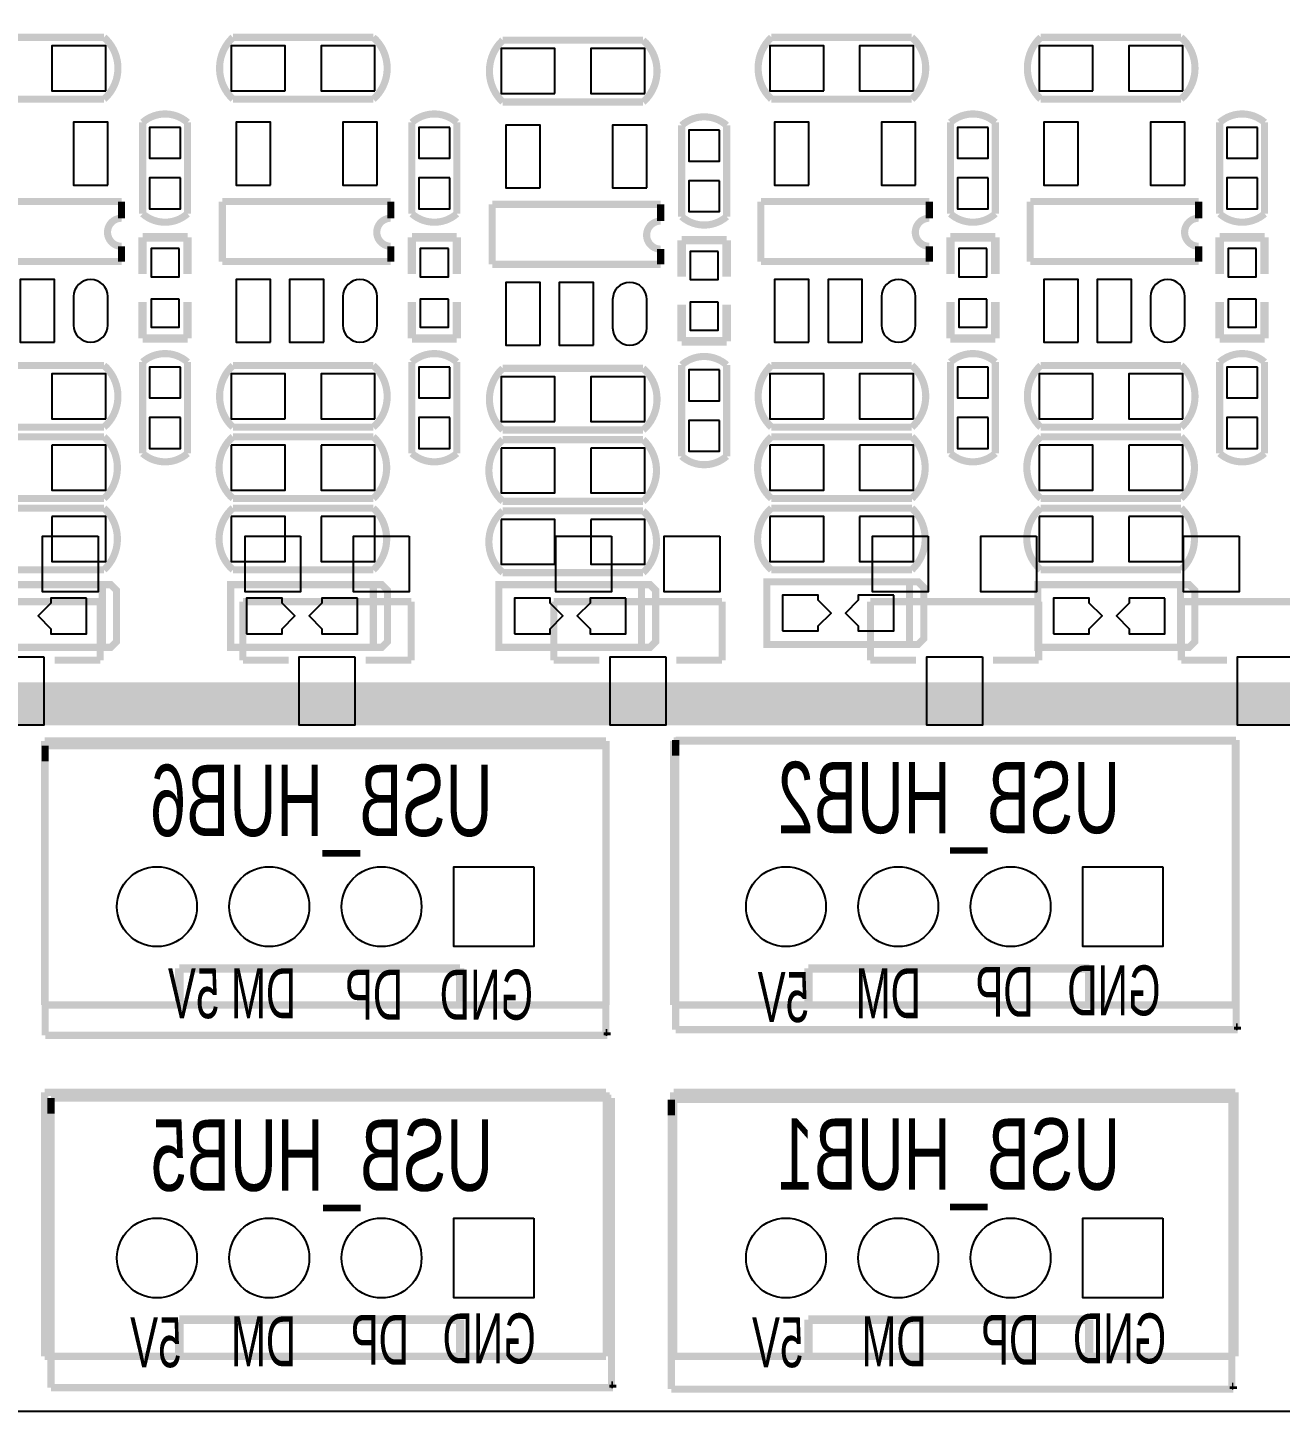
# Model space of a CAD drawing. Extents: x -118 to 7078, y 0 to 4366.
# Drawn here: x 3125 to 4003, y 0 to 970 of the extents above; entities that cross this region are included whole.
import ezdxf

# ---------------------------------------------------------------- set-up
doc = ezdxf.new("R2010")
doc.units = 0
doc.header["$MEASUREMENT"] = 0
for name, color, linetype in [('BG_OUTLINE', 254, 'CONTINUOUS'), ('BG_SILKSCREEN_BOTTOM', 141, 'CONTINUOUS'), ('PG_SILKSCREEN_BOTTOM', 85, 'CONTINUOUS'), ('PG_SILKSCREEN_TOP', 85, 'CONTINUOUS'), ('PIN_BOTTOM', 5, 'CONTINUOUS'), ('PIN_TOP', 92, 'CONTINUOUS')]:
    doc.layers.add(name, color=color, linetype=linetype)

msp = doc.modelspace()

# ---------------------------------------------------------------- linework, layer by layer
at = {"layer": 'BG_OUTLINE'}
msp.add_lwpolyline([(-118.11, 4056.352), (-118.11, 157.158, 0.414214), (39.048, 0), (6929.835, 0, 0.378859), (7078.22, 148.385), (7078.22, 4054.613, 0.42493), (6917.834, 4215), (6557, 4214.999), (6557, 3842), (5999, 3842), (5999, 4214.998), (1823, 4214.987), (1823, 4168), (1656, 4168), (1656, 4214.987), (1205, 4214.986), (1205, 4168), (1038, 4168), (1038, 4214.986), (40.538, 4214.985, 0.418755)], format="xyb", close=True, dxfattribs=at)
at = {"layer": 'BG_SILKSCREEN_BOTTOM'}
for points in [[(258, 496, 30, 30, 0), (6291, 496, 30, 30, 0)], [(3137.4, 466.6, 5, 5, 0), (3530.4, 466.6, 5, 5, 0)], [(3137.4, 455.6, 5, 5, 0), (3137.4, 466.6, 5, 5, 0)], [(3530.4, 466.6, 5, 5, 0), (3530.4, 265.6, 5, 5, 0)], [(3579.4, 470.6, 5, 5, 0), (3972.4, 470.6, 5, 5, 0)], [(3579.4, 459.6, 5, 5, 0), (3579.4, 470.6, 5, 5, 0)], [(3972.4, 470.6, 5, 5, 0), (3972.4, 269.6, 5, 5, 0)], [(3137.4, 263.6, 5, 5, 0), (3137.4, 455.6, 5, 5, 0)], [(3579.4, 267.6, 5, 5, 0), (3579.4, 459.6, 5, 5, 0)], [(3972.4, 269.6, 5, 5, 0), (3973.4, 269.6, 5, 5, 0)], [(3973.4, 269.6, 5, 5, 0), (3973.4, 267.6, 5, 5, 0)], [(3531.4, 263.6, 5, 5, 0), (3137.4, 263.6, 5, 5, 0)], [(3530.4, 265.6, 5, 5, 0), (3531.4, 265.6, 5, 5, 0)], [(3531.4, 265.6, 5, 5, 0), (3531.4, 263.6, 5, 5, 0)], [(3973.4, 267.6, 5, 5, 0), (3579.4, 267.6, 5, 5, 0)], [(3141.4, 219.6, 5, 5, 0), (3534.4, 219.6, 5, 5, 0)], [(3141.4, 208.6, 5, 5, 0), (3141.4, 219.6, 5, 5, 0)], [(3534.4, 219.6, 5, 5, 0), (3534.4, 18.6, 5, 5, 0)], [(3576.4, 218.6, 5, 5, 0), (3969.4, 218.6, 5, 5, 0)], [(3576.4, 207.6, 5, 5, 0), (3576.4, 218.6, 5, 5, 0)], [(3969.4, 218.6, 5, 5, 0), (3969.4, 17.6, 5, 5, 0)], [(3141.4, 16.6, 5, 5, 0), (3141.4, 208.6, 5, 5, 0)], [(3576.4, 15.6, 5, 5, 0), (3576.4, 207.6, 5, 5, 0)], [(3534.4, 18.6, 5, 5, 0), (3535.4, 18.6, 5, 5, 0)], [(3535.4, 18.6, 5, 5, 0), (3535.4, 16.6, 5, 5, 0)], [(3969.4, 17.6, 5, 5, 0), (3970.4, 17.6, 5, 5, 0)], [(3970.4, 17.6, 5, 5, 0), (3970.4, 15.6, 5, 5, 0)], [(3535.4, 16.6, 5, 5, 0), (3141.4, 16.6, 5, 5, 0)], [(3970.4, 15.6, 5, 5, 0), (3576.4, 15.6, 5, 5, 0)]]:
    msp.add_lwpolyline(points, format="xyseb", dxfattribs=at)
at = {"layer": 'PG_SILKSCREEN_BOTTOM'}
for points in [[(3080.183, 963.25, 5, 5, 0), (3178.601, 963.25, 5, 5, -0.450474), (3178.601, 919.95, 5, 5, 0)], [(3268.983, 919.95, 5, 5, -0.432734), (3268.983, 963.25, 5, 5, 0)], [(3268.983, 963.25, 5, 5, 0), (3367.401, 963.25, 5, 5, -0.450474), (3367.401, 919.95, 5, 5, 0)], [(3458.183, 917.95, 5, 5, -0.432734), (3458.183, 961.25, 5, 5, 0)], [(3458.183, 961.25, 5, 5, 0), (3556.601, 961.25, 5, 5, -0.450474), (3556.601, 917.95, 5, 5, 0)], [(3646.583, 919.95, 5, 5, -0.432734), (3646.583, 963.25, 5, 5, 0)], [(3646.583, 963.25, 5, 5, 0), (3745.001, 963.25, 5, 5, -0.450474), (3745.001, 919.95, 5, 5, 0)], [(3835.383, 919.95, 5, 5, -0.432734), (3835.383, 963.25, 5, 5, 0)], [(3835.383, 963.25, 5, 5, 0), (3933.801, 963.25, 5, 5, -0.450474), (3933.801, 919.95, 5, 5, 0)], [(3178.601, 919.95, 5, 5, 0), (3080.183, 919.95, 5, 5, 0)], [(3367.401, 919.95, 5, 5, 0), (3268.983, 919.95, 5, 5, 0)], [(3745.001, 919.95, 5, 5, 0), (3646.583, 919.95, 5, 5, 0)], [(3933.801, 919.95, 5, 5, 0), (3835.383, 919.95, 5, 5, 0)], [(3205.651, 861.763, 5, 5, 0), (3205.651, 903.602, 5, 5, -0.37791), (3237.147, 903.602, 5, 5, 0)], [(3394.451, 861.763, 5, 5, 0), (3394.451, 903.602, 5, 5, -0.37791), (3425.947, 903.602, 5, 5, 0)], [(3556.601, 917.95, 5, 5, 0), (3458.183, 917.95, 5, 5, 0)], [(3772.051, 861.763, 5, 5, 0), (3772.051, 903.602, 5, 5, -0.37791), (3803.547, 903.602, 5, 5, 0)], [(3960.851, 861.763, 5, 5, 0), (3960.851, 903.602, 5, 5, -0.37791), (3992.347, 903.602, 5, 5, 0)], [(3237.147, 903.602, 5, 5, 0), (3237.147, 861.763, 5, 5, 0)], [(3425.947, 903.602, 5, 5, 0), (3425.947, 861.763, 5, 5, 0)], [(3583.651, 859.763, 5, 5, 0), (3583.651, 901.602, 5, 5, -0.37791), (3615.147, 901.602, 5, 5, 0)], [(3615.147, 901.602, 5, 5, 0), (3615.147, 859.763, 5, 5, 0)], [(3803.547, 903.602, 5, 5, 0), (3803.547, 861.763, 5, 5, 0)], [(3992.347, 903.602, 5, 5, 0), (3992.347, 861.763, 5, 5, 0)], [(3237.147, 861.763, 5, 5, 0), (3237.147, 839.602, 5, 5, -0.37791), (3205.651, 839.602, 5, 5, 0)], [(3205.651, 839.602, 5, 5, 0), (3205.651, 861.763, 5, 5, 0)], [(3425.947, 861.763, 5, 5, 0), (3425.947, 839.602, 5, 5, -0.37791), (3394.451, 839.602, 5, 5, 0)], [(3394.451, 839.602, 5, 5, 0), (3394.451, 861.763, 5, 5, 0)], [(3803.547, 861.763, 5, 5, 0), (3803.547, 839.602, 5, 5, -0.37791), (3772.051, 839.602, 5, 5, 0)], [(3772.051, 839.602, 5, 5, 0), (3772.051, 861.763, 5, 5, 0)], [(3992.347, 861.763, 5, 5, 0), (3992.347, 839.602, 5, 5, -0.37791), (3960.851, 839.602, 5, 5, 0)], [(3960.851, 839.602, 5, 5, 0), (3960.851, 861.763, 5, 5, 0)], [(3615.147, 859.763, 5, 5, 0), (3615.147, 837.602, 5, 5, -0.37791), (3583.651, 837.602, 5, 5, 0)], [(3583.651, 837.602, 5, 5, 0), (3583.651, 859.763, 5, 5, 0)], [(3190.89, 848.159, 5, 5, 0), (3072.78, 848.159, 5, 5, 0)], [(3190.89, 836.467, 5, 5, 0), (3190.89, 848.159, 5, 5, 0)], [(3261.58, 848.159, 5, 5, 0), (3261.58, 806.097, 5, 5, 0)], [(3379.69, 848.159, 5, 5, 0), (3261.58, 848.159, 5, 5, 0)], [(3379.69, 836.467, 5, 5, 0), (3379.69, 848.159, 5, 5, 0)], [(3450.78, 846.159, 5, 5, 0), (3450.78, 804.097, 5, 5, 0)], [(3568.89, 846.159, 5, 5, 0), (3450.78, 846.159, 5, 5, 0)], [(3568.89, 834.467, 5, 5, 0), (3568.89, 846.159, 5, 5, 0)], [(3639.18, 848.159, 5, 5, 0), (3639.18, 806.097, 5, 5, 0)], [(3757.29, 848.159, 5, 5, 0), (3639.18, 848.159, 5, 5, 0)], [(3757.29, 836.467, 5, 5, 0), (3757.29, 848.159, 5, 5, 0)], [(3827.98, 848.159, 5, 5, 0), (3827.98, 806.097, 5, 5, 0)], [(3946.09, 848.159, 5, 5, 0), (3827.98, 848.159, 5, 5, 0)], [(3946.09, 836.467, 5, 5, 0), (3946.09, 848.159, 5, 5, 0)], [(3190.89, 816.789, 5, 5, -0.999898), (3190.89, 836.467, 5, 5, 0)], [(3379.69, 816.789, 5, 5, -0.999898), (3379.69, 836.467, 5, 5, 0)], [(3568.89, 814.789, 5, 5, -0.999898), (3568.89, 834.467, 5, 5, 0)], [(3757.29, 816.789, 5, 5, -0.999898), (3757.29, 836.467, 5, 5, 0)], [(3946.09, 816.789, 5, 5, -0.999898), (3946.09, 836.467, 5, 5, 0)], [(3205.653, 823.032, 5.909, 5.909, 0), (3237.149, 823.032, 5.909, 5.909, 0)], [(3205.653, 797.442, 5.909, 5.909, 0), (3205.653, 823.032, 5.909, 5.909, 0)], [(3237.149, 823.032, 5.909, 5.909, 0), (3237.149, 797.442, 5.909, 5.909, 0)], [(3394.453, 823.032, 5.909, 5.909, 0), (3425.949, 823.032, 5.909, 5.909, 0)], [(3394.453, 797.442, 5.909, 5.909, 0), (3394.453, 823.032, 5.909, 5.909, 0)], [(3425.949, 823.032, 5.909, 5.909, 0), (3425.949, 797.442, 5.909, 5.909, 0)], [(3772.053, 823.032, 5.909, 5.909, 0), (3803.549, 823.032, 5.909, 5.909, 0)], [(3772.053, 797.442, 5.909, 5.909, 0), (3772.053, 823.032, 5.909, 5.909, 0)], [(3803.549, 823.032, 5.909, 5.909, 0), (3803.549, 797.442, 5.909, 5.909, 0)], [(3960.853, 823.032, 5.909, 5.909, 0), (3992.349, 823.032, 5.909, 5.909, 0)], [(3960.853, 797.442, 5.909, 5.909, 0), (3960.853, 823.032, 5.909, 5.909, 0)], [(3992.349, 823.032, 5.909, 5.909, 0), (3992.349, 797.442, 5.909, 5.909, 0)], [(3190.89, 806.097, 5, 5, 0), (3190.89, 816.789, 5, 5, 0)], [(3379.69, 806.097, 5, 5, 0), (3379.69, 816.789, 5, 5, 0)], [(3568.89, 804.097, 5, 5, 0), (3568.89, 814.789, 5, 5, 0)], [(3583.653, 821.032, 5.909, 5.909, 0), (3615.149, 821.032, 5.909, 5.909, 0)], [(3583.653, 795.442, 5.909, 5.909, 0), (3583.653, 821.032, 5.909, 5.909, 0)], [(3615.149, 821.032, 5.909, 5.909, 0), (3615.149, 795.442, 5.909, 5.909, 0)], [(3757.29, 806.097, 5, 5, 0), (3757.29, 816.789, 5, 5, 0)], [(3946.09, 806.097, 5, 5, 0), (3946.09, 816.789, 5, 5, 0)], [(3072.78, 806.097, 5, 5, 0), (3190.89, 806.097, 5, 5, 0)], [(3261.58, 806.097, 5, 5, 0), (3379.69, 806.097, 5, 5, 0)], [(3450.78, 804.097, 5, 5, 0), (3568.89, 804.097, 5, 5, 0)], [(3639.18, 806.097, 5, 5, 0), (3757.29, 806.097, 5, 5, 0)], [(3827.98, 806.097, 5, 5, 0), (3946.09, 806.097, 5, 5, 0)], [(3205.653, 777.764, 5.909, 5.909, 0), (3205.653, 752.174, 5.909, 5.909, 0)], [(3237.149, 752.174, 5.909, 5.909, 0), (3237.149, 777.764, 5.909, 5.909, 0)], [(3394.453, 777.764, 5.909, 5.909, 0), (3394.453, 752.174, 5.909, 5.909, 0)], [(3425.949, 752.174, 5.909, 5.909, 0), (3425.949, 777.764, 5.909, 5.909, 0)], [(3583.653, 775.764, 5.909, 5.909, 0), (3583.653, 750.174, 5.909, 5.909, 0)], [(3615.149, 750.174, 5.909, 5.909, 0), (3615.149, 775.764, 5.909, 5.909, 0)], [(3772.053, 777.764, 5.909, 5.909, 0), (3772.053, 752.174, 5.909, 5.909, 0)], [(3803.549, 752.174, 5.909, 5.909, 0), (3803.549, 777.764, 5.909, 5.909, 0)], [(3960.853, 777.764, 5.909, 5.909, 0), (3960.853, 752.174, 5.909, 5.909, 0)], [(3992.349, 752.174, 5.909, 5.909, 0), (3992.349, 777.764, 5.909, 5.909, 0)], [(3205.653, 752.174, 5.909, 5.909, 0), (3237.149, 752.174, 5.909, 5.909, 0)], [(3394.453, 752.174, 5.909, 5.909, 0), (3425.949, 752.174, 5.909, 5.909, 0)], [(3583.653, 750.174, 5.909, 5.909, 0), (3615.149, 750.174, 5.909, 5.909, 0)], [(3772.053, 752.174, 5.909, 5.909, 0), (3803.549, 752.174, 5.909, 5.909, 0)], [(3960.853, 752.174, 5.909, 5.909, 0), (3992.349, 752.174, 5.909, 5.909, 0)], [(3205.658, 693.761, 5, 5, 0), (3205.658, 735.6, 5, 5, -0.37791), (3237.154, 735.6, 5, 5, 0)], [(3237.154, 735.6, 5, 5, 0), (3237.154, 693.761, 5, 5, 0)], [(3394.458, 693.761, 5, 5, 0), (3394.458, 735.6, 5, 5, -0.37791), (3425.954, 735.6, 5, 5, 0)], [(3425.954, 735.6, 5, 5, 0), (3425.954, 693.761, 5, 5, 0)], [(3583.658, 691.761, 5, 5, 0), (3583.658, 733.6, 5, 5, -0.37791), (3615.154, 733.6, 5, 5, 0)], [(3772.058, 693.761, 5, 5, 0), (3772.058, 735.6, 5, 5, -0.37791), (3803.554, 735.6, 5, 5, 0)], [(3803.554, 735.6, 5, 5, 0), (3803.554, 693.761, 5, 5, 0)], [(3960.858, 693.761, 5, 5, 0), (3960.858, 735.6, 5, 5, -0.37791), (3992.354, 735.6, 5, 5, 0)], [(3992.354, 735.6, 5, 5, 0), (3992.354, 693.761, 5, 5, 0)], [(3080.188, 733.248, 5, 5, 0), (3178.606, 733.248, 5, 5, -0.450474), (3178.606, 689.948, 5, 5, 0)], [(3268.988, 689.948, 5, 5, -0.432734), (3268.988, 733.248, 5, 5, 0)], [(3268.988, 733.248, 5, 5, 0), (3367.406, 733.248, 5, 5, -0.450474), (3367.406, 689.948, 5, 5, 0)], [(3458.188, 687.948, 5, 5, -0.432734), (3458.188, 731.248, 5, 5, 0)], [(3458.188, 731.248, 5, 5, 0), (3556.606, 731.248, 5, 5, -0.450474), (3556.606, 687.948, 5, 5, 0)], [(3615.154, 733.6, 5, 5, 0), (3615.154, 691.761, 5, 5, 0)], [(3646.588, 689.948, 5, 5, -0.432734), (3646.588, 733.248, 5, 5, 0)], [(3646.588, 733.248, 5, 5, 0), (3745.006, 733.248, 5, 5, -0.450474), (3745.006, 689.948, 5, 5, 0)], [(3835.388, 689.948, 5, 5, -0.432734), (3835.388, 733.248, 5, 5, 0)], [(3835.388, 733.248, 5, 5, 0), (3933.806, 733.248, 5, 5, -0.450474), (3933.806, 689.948, 5, 5, 0)], [(3178.606, 689.948, 5, 5, 0), (3080.188, 689.948, 5, 5, 0)], [(3237.154, 693.761, 5, 5, 0), (3237.154, 671.6, 5, 5, -0.37791), (3205.658, 671.6, 5, 5, 0)], [(3205.658, 671.6, 5, 5, 0), (3205.658, 693.761, 5, 5, 0)], [(3367.406, 689.948, 5, 5, 0), (3268.988, 689.948, 5, 5, 0)], [(3425.954, 693.761, 5, 5, 0), (3425.954, 671.6, 5, 5, -0.37791), (3394.458, 671.6, 5, 5, 0)], [(3394.458, 671.6, 5, 5, 0), (3394.458, 693.761, 5, 5, 0)], [(3556.606, 687.948, 5, 5, 0), (3458.188, 687.948, 5, 5, 0)], [(3615.154, 691.761, 5, 5, 0), (3615.154, 669.6, 5, 5, -0.37791), (3583.658, 669.6, 5, 5, 0)], [(3583.658, 669.6, 5, 5, 0), (3583.658, 691.761, 5, 5, 0)], [(3745.006, 689.948, 5, 5, 0), (3646.588, 689.948, 5, 5, 0)], [(3803.554, 693.761, 5, 5, 0), (3803.554, 671.6, 5, 5, -0.37791), (3772.058, 671.6, 5, 5, 0)], [(3772.058, 671.6, 5, 5, 0), (3772.058, 693.761, 5, 5, 0)], [(3933.806, 689.948, 5, 5, 0), (3835.388, 689.948, 5, 5, 0)], [(3992.354, 693.761, 5, 5, 0), (3992.354, 671.6, 5, 5, -0.37791), (3960.858, 671.6, 5, 5, 0)], [(3960.858, 671.6, 5, 5, 0), (3960.858, 693.761, 5, 5, 0)], [(3178.607, 639.952, 5, 5, 0), (3080.189, 639.952, 5, 5, -0.450474), (3080.189, 683.252, 5, 5, 0)], [(3080.189, 683.252, 5, 5, 0), (3178.607, 683.252, 5, 5, 0)], [(3178.607, 683.252, 5, 5, -0.432734), (3178.607, 639.952, 5, 5, 0)], [(3367.407, 639.952, 5, 5, 0), (3268.989, 639.952, 5, 5, -0.450474), (3268.989, 683.252, 5, 5, 0)], [(3268.989, 683.252, 5, 5, 0), (3367.407, 683.252, 5, 5, 0)], [(3367.407, 683.252, 5, 5, -0.432734), (3367.407, 639.952, 5, 5, 0)], [(3556.607, 637.952, 5, 5, 0), (3458.189, 637.952, 5, 5, -0.450474), (3458.189, 681.252, 5, 5, 0)], [(3458.189, 681.252, 5, 5, 0), (3556.607, 681.252, 5, 5, 0)], [(3556.607, 681.252, 5, 5, -0.432734), (3556.607, 637.952, 5, 5, 0)], [(3745.007, 639.952, 5, 5, 0), (3646.589, 639.952, 5, 5, -0.450474), (3646.589, 683.252, 5, 5, 0)], [(3646.589, 683.252, 5, 5, 0), (3745.007, 683.252, 5, 5, 0)], [(3745.007, 683.252, 5, 5, -0.432734), (3745.007, 639.952, 5, 5, 0)], [(3933.807, 639.952, 5, 5, 0), (3835.389, 639.952, 5, 5, -0.450474), (3835.389, 683.252, 5, 5, 0)], [(3835.389, 683.252, 5, 5, 0), (3933.807, 683.252, 5, 5, 0)], [(3933.807, 683.252, 5, 5, -0.432734), (3933.807, 639.952, 5, 5, 0)], [(3178.607, 589.949, 5, 5, 0), (3080.189, 589.949, 5, 5, -0.450474), (3080.189, 633.249, 5, 5, 0)], [(3080.189, 633.249, 5, 5, 0), (3178.607, 633.249, 5, 5, 0)], [(3178.607, 633.249, 5, 5, -0.432734), (3178.607, 589.949, 5, 5, 0)], [(3367.407, 589.949, 5, 5, 0), (3268.989, 589.949, 5, 5, -0.450474), (3268.989, 633.249, 5, 5, 0)], [(3268.989, 633.249, 5, 5, 0), (3367.407, 633.249, 5, 5, 0)], [(3367.407, 633.249, 5, 5, -0.432734), (3367.407, 589.949, 5, 5, 0)], [(3556.607, 587.949, 5, 5, 0), (3458.189, 587.949, 5, 5, -0.450474), (3458.189, 631.249, 5, 5, 0)], [(3458.189, 631.249, 5, 5, 0), (3556.607, 631.249, 5, 5, 0)], [(3556.607, 631.249, 5, 5, -0.432734), (3556.607, 587.949, 5, 5, 0)], [(3745.007, 589.949, 5, 5, 0), (3646.589, 589.949, 5, 5, -0.450474), (3646.589, 633.249, 5, 5, 0)], [(3646.589, 633.249, 5, 5, 0), (3745.007, 633.249, 5, 5, 0)], [(3745.007, 633.249, 5, 5, -0.432734), (3745.007, 589.949, 5, 5, 0)], [(3933.807, 589.949, 5, 5, 0), (3835.389, 589.949, 5, 5, -0.450474), (3835.389, 633.249, 5, 5, 0)], [(3835.389, 633.249, 5, 5, 0), (3933.807, 633.249, 5, 5, 0)], [(3933.807, 633.249, 5, 5, -0.432734), (3933.807, 589.949, 5, 5, 0)], [(3177.4, 579.6, 5, 5, 0), (3177.4, 535.6, 5, 5, 0), (3077.4, 535.6, 5, 5, 0), (3077.4, 579.6, 5, 5, 0), (3177.4, 579.6, 5, 5, 0)], [(3177.4, 579.6, 5, 5, 0), (3183.4, 579.6, 5, 5, 0), (3187.4, 575.6, 5, 5, 0), (3187.4, 557.6, 5, 5, 0)], [(3367.4, 579.6, 5, 5, 0), (3367.4, 535.6, 5, 5, 0), (3267.4, 535.6, 5, 5, 0), (3267.4, 579.6, 5, 5, 0), (3367.4, 579.6, 5, 5, 0)], [(3367.4, 579.6, 5, 5, 0), (3373.4, 579.6, 5, 5, 0), (3377.4, 575.6, 5, 5, 0), (3377.4, 557.6, 5, 5, 0)], [(3555.4, 579.6, 5, 5, 0), (3555.4, 535.6, 5, 5, 0), (3455.4, 535.6, 5, 5, 0), (3455.4, 579.6, 5, 5, 0), (3555.4, 579.6, 5, 5, 0)], [(3555.4, 579.6, 5, 5, 0), (3561.4, 579.6, 5, 5, 0), (3565.4, 575.6, 5, 5, 0), (3565.4, 557.6, 5, 5, 0)], [(3743.4, 581.6, 5, 5, 0), (3743.4, 537.6, 5, 5, 0), (3643.4, 537.6, 5, 5, 0), (3643.4, 581.6, 5, 5, 0), (3743.4, 581.6, 5, 5, 0)], [(3743.4, 581.6, 5, 5, 0), (3749.4, 581.6, 5, 5, 0), (3753.4, 577.6, 5, 5, 0), (3753.4, 559.6, 5, 5, 0)], [(3933.4, 579.6, 5, 5, 0), (3933.4, 535.6, 5, 5, 0), (3833.4, 535.6, 5, 5, 0), (3833.4, 579.6, 5, 5, 0), (3933.4, 579.6, 5, 5, 0)], [(3933.4, 579.6, 5, 5, 0), (3939.4, 579.6, 5, 5, 0), (3943.4, 575.6, 5, 5, 0), (3943.4, 557.6, 5, 5, 0)], [(3177.4, 535.6, 5, 5, 0), (3183.4, 535.6, 5, 5, 0), (3187.4, 539.6, 5, 5, 0), (3187.4, 557.6, 5, 5, 0)], [(3367.4, 535.6, 5, 5, 0), (3373.4, 535.6, 5, 5, 0), (3377.4, 539.6, 5, 5, 0), (3377.4, 557.6, 5, 5, 0)], [(3555.4, 535.6, 5, 5, 0), (3561.4, 535.6, 5, 5, 0), (3565.4, 539.6, 5, 5, 0), (3565.4, 557.6, 5, 5, 0)], [(3743.4, 537.6, 5, 5, 0), (3749.4, 537.6, 5, 5, 0), (3753.4, 541.6, 5, 5, 0), (3753.4, 559.6, 5, 5, 0)], [(3933.4, 535.6, 5, 5, 0), (3939.4, 535.6, 5, 5, 0), (3943.4, 539.6, 5, 5, 0), (3943.4, 557.6, 5, 5, 0)]]:
    msp.add_lwpolyline(points, format="xyseb", dxfattribs=at)
at = {"layer": 'PG_SILKSCREEN_TOP'}
for points in [[(3175.965, 567.6, 5, 5, 0), (3057.965, 567.6, 5, 5, 0)], [(3175.965, 526.6, 5, 5, 0), (3175.965, 567.6, 5, 5, 0)], [(3275.965, 567.6, 5, 5, 0), (3275.965, 526.6, 5, 5, 0)], [(3393.965, 567.6, 5, 5, 0), (3275.965, 567.6, 5, 5, 0)], [(3393.965, 526.6, 5, 5, 0), (3393.965, 567.6, 5, 5, 0)], [(3493.963, 567.602, 5, 5, 0), (3493.963, 526.602, 5, 5, 0)], [(3611.963, 567.602, 5, 5, 0), (3493.963, 567.602, 5, 5, 0)], [(3611.963, 526.602, 5, 5, 0), (3611.963, 567.602, 5, 5, 0)], [(3715.963, 567.6, 5, 5, 0), (3715.963, 526.6, 5, 5, 0)], [(3833.963, 567.6, 5, 5, 0), (3715.963, 567.6, 5, 5, 0)], [(3833.963, 526.6, 5, 5, 0), (3833.963, 567.6, 5, 5, 0)], [(3933.963, 567.602, 5, 5, 0), (3933.963, 526.602, 5, 5, 0)], [(4051.963, 567.602, 5, 5, 0), (3933.963, 567.602, 5, 5, 0)], [(3143.965, 526.6, 5, 5, 0), (3175.965, 526.6, 5, 5, 0)], [(3275.965, 526.6, 5, 5, 0), (3307.965, 526.6, 5, 5, 0)], [(3361.965, 526.6, 5, 5, 0), (3393.965, 526.6, 5, 5, 0)], [(3493.963, 526.602, 5, 5, 0), (3525.963, 526.602, 5, 5, 0)], [(3579.963, 526.602, 5, 5, 0), (3611.963, 526.602, 5, 5, 0)], [(3715.963, 526.6, 5, 5, 0), (3747.963, 526.6, 5, 5, 0)], [(3801.963, 526.6, 5, 5, 0), (3833.963, 526.6, 5, 5, 0)], [(3933.963, 526.602, 5, 5, 0), (3965.963, 526.602, 5, 5, 0)], [(3176.4, 498.6, 20, 20, 0), (3276.4, 498.6, 20, 20, 0)], [(3394.4, 498.6, 20, 20, 0), (3493.4, 498.6, 20, 20, 0)], [(3613.4, 498.6, 20, 20, 0), (3716.4, 498.6, 20, 20, 0)], [(3833.4, 498.6, 20, 20, 0), (3934.4, 498.6, 20, 20, 0)], [(3136.962, 469.942, 5, 5, 0), (3530.663, 469.942, 5, 5, 0)], [(3136.962, 284.898, 5, 5, 0), (3136.962, 469.942, 5, 5, 0)], [(3530.663, 469.942, 5, 5, 0), (3530.663, 284.898, 5, 5, 0)], [(3578.039, 469.942, 5, 5, 0), (3971.74, 469.942, 5, 5, 0)], [(3578.039, 284.898, 5, 5, 0), (3578.039, 469.942, 5, 5, 0)], [(3971.74, 469.942, 5, 5, 0), (3971.74, 284.898, 5, 5, 0)], [(3231.454, 310.489, 6, 6, 0), (3231.454, 286.871, 6, 6, 0)], [(3428.305, 310.489, 6, 6, 0), (3231.454, 310.489, 6, 6, 0)], [(3428.305, 286.871, 6, 6, 0), (3428.305, 310.489, 6, 6, 0)], [(3672.531, 310.489, 6, 6, 0), (3672.531, 286.871, 6, 6, 0)], [(3869.382, 310.489, 6, 6, 0), (3672.531, 310.489, 6, 6, 0)], [(3869.382, 286.871, 6, 6, 0), (3869.382, 310.489, 6, 6, 0)], [(3530.663, 284.898, 5, 5, 0), (3136.962, 284.898, 5, 5, 0)], [(3971.74, 284.898, 5, 5, 0), (3578.039, 284.898, 5, 5, 0)], [(3136.962, 223.642, 5, 5, 0), (3530.663, 223.642, 5, 5, 0)], [(3136.962, 38.598, 5, 5, 0), (3136.962, 223.642, 5, 5, 0)], [(3530.663, 223.642, 5, 5, 0), (3530.663, 38.598, 5, 5, 0)], [(3578.039, 223.642, 5, 5, 0), (3971.74, 223.642, 5, 5, 0)], [(3578.039, 38.598, 5, 5, 0), (3578.039, 223.642, 5, 5, 0)], [(3971.74, 223.642, 5, 5, 0), (3971.74, 38.598, 5, 5, 0)], [(3231.454, 64.189, 6, 6, 0), (3231.454, 40.571, 6, 6, 0)], [(3428.305, 64.189, 6, 6, 0), (3231.454, 64.189, 6, 6, 0)], [(3428.305, 40.571, 6, 6, 0), (3428.305, 64.189, 6, 6, 0)], [(3672.531, 64.189, 6, 6, 0), (3672.531, 40.571, 6, 6, 0)], [(3869.382, 64.189, 6, 6, 0), (3672.531, 64.189, 6, 6, 0)], [(3869.382, 40.571, 6, 6, 0), (3869.382, 64.189, 6, 6, 0)], [(3530.663, 38.598, 5, 5, 0), (3136.962, 38.598, 5, 5, 0)], [(3971.74, 38.598, 5, 5, 0), (3578.039, 38.598, 5, 5, 0)]]:
    msp.add_lwpolyline(points, format="xyseb", dxfattribs=at)
at = {"layer": 'PIN_BOTTOM'}
for points in [[(3179.792, 925.85), (3179.792, 957.35), (3141.993, 957.35), (3141.993, 925.85)], [(3305.592, 925.85), (3305.592, 957.35), (3267.793, 957.35), (3267.793, 925.85)], [(3368.592, 925.85), (3368.592, 957.35), (3330.793, 957.35), (3330.793, 925.85)], [(3494.792, 923.85), (3494.792, 955.35), (3456.993, 955.35), (3456.993, 923.85)], [(3557.792, 923.85), (3557.792, 955.35), (3519.993, 955.35), (3519.993, 923.85)], [(3683.192, 925.85), (3683.192, 957.35), (3645.393, 957.35), (3645.393, 925.85)], [(3746.192, 925.85), (3746.192, 957.35), (3708.393, 957.35), (3708.393, 925.85)], [(3871.992, 925.85), (3871.992, 957.35), (3834.193, 957.35), (3834.193, 925.85)], [(3934.992, 925.85), (3934.992, 957.35), (3897.193, 957.35), (3897.193, 925.85)], [(3181.233, 859.746), (3181.233, 903.746), (3157.233, 903.746), (3157.233, 859.746)], [(3295.229, 859.746), (3295.229, 903.746), (3271.229, 903.746), (3271.229, 859.746)], [(3370.033, 859.746), (3370.033, 903.746), (3346.033, 903.746), (3346.033, 859.746)], [(3672.829, 859.746), (3672.829, 903.746), (3648.829, 903.746), (3648.829, 859.746)], [(3747.633, 859.746), (3747.633, 903.746), (3723.633, 903.746), (3723.633, 859.746)], [(3861.629, 859.746), (3861.629, 903.746), (3837.629, 903.746), (3837.629, 859.746)], [(3936.433, 859.746), (3936.433, 903.746), (3912.433, 903.746), (3912.433, 859.746)], [(3232.224, 900.147), (3210.574, 900.147), (3210.574, 878.497), (3232.224, 878.497)], [(3421.024, 900.147), (3399.374, 900.147), (3399.374, 878.497), (3421.024, 878.497)], [(3484.429, 857.746), (3484.429, 901.746), (3460.429, 901.746), (3460.429, 857.746)], [(3559.233, 857.746), (3559.233, 901.746), (3535.233, 901.746), (3535.233, 857.746)], [(3610.224, 898.147), (3588.574, 898.147), (3588.574, 876.497), (3610.224, 876.497)], [(3798.624, 900.147), (3776.974, 900.147), (3776.974, 878.497), (3798.624, 878.497)], [(3987.424, 900.147), (3965.774, 900.147), (3965.774, 878.497), (3987.424, 878.497)], [(3232.224, 864.707), (3210.574, 864.707), (3210.574, 843.057), (3232.224, 843.057)], [(3421.024, 864.707), (3399.374, 864.707), (3399.374, 843.057), (3421.024, 843.057)], [(3798.624, 864.707), (3776.974, 864.707), (3776.974, 843.057), (3798.624, 843.057)], [(3987.424, 864.707), (3965.774, 864.707), (3965.774, 843.057), (3987.424, 843.057)], [(3610.224, 862.707), (3588.574, 862.707), (3588.574, 841.057), (3610.224, 841.057)], [(3231.2415, 815.1635), (3211.5605, 815.1635), (3211.5605, 795.4825), (3231.2415, 795.4825)], [(3420.0415, 815.1635), (3400.3605, 815.1635), (3400.3605, 795.4825), (3420.0415, 795.4825)], [(3797.6415, 815.1635), (3777.9605, 815.1635), (3777.9605, 795.4825), (3797.6415, 795.4825)], [(3986.4415, 815.1635), (3966.7605, 815.1635), (3966.7605, 795.4825), (3986.4415, 795.4825)], [(3609.2415, 813.1635), (3589.5605, 813.1635), (3589.5605, 793.4825), (3609.2415, 793.4825)], [(3143.831, 749.51), (3143.831, 793.51), (3119.831, 793.51), (3119.831, 749.51)], [(3295.229, 749.51), (3295.229, 793.51), (3271.229, 793.51), (3271.229, 749.51)], [(3332.631, 749.51), (3332.631, 793.51), (3308.631, 793.51), (3308.631, 749.51)], [(3484.429, 747.51), (3484.429, 791.51), (3460.429, 791.51), (3460.429, 747.51)], [(3521.831, 747.51), (3521.831, 791.51), (3497.831, 791.51), (3497.831, 747.51)], [(3672.829, 749.51), (3672.829, 793.51), (3648.829, 793.51), (3648.829, 749.51)], [(3710.231, 749.51), (3710.231, 793.51), (3686.231, 793.51), (3686.231, 749.51)], [(3861.629, 749.51), (3861.629, 793.51), (3837.629, 793.51), (3837.629, 749.51)], [(3899.031, 749.51), (3899.031, 793.51), (3875.031, 793.51), (3875.031, 749.51)], [(3231.2415, 779.7235), (3211.5605, 779.7235), (3211.5605, 760.0425), (3231.2415, 760.0425)], [(3420.0415, 779.7235), (3400.3605, 779.7235), (3400.3605, 760.0425), (3420.0415, 760.0425)], [(3609.2415, 777.7235), (3589.5605, 777.7235), (3589.5605, 758.0425), (3609.2415, 758.0425)], [(3797.6415, 779.7235), (3777.9605, 779.7235), (3777.9605, 760.0425), (3797.6415, 760.0425)], [(3986.4415, 779.7235), (3966.7605, 779.7235), (3966.7605, 760.0425), (3986.4415, 760.0425)], [(3232.231, 732.145), (3210.581, 732.145), (3210.581, 710.495), (3232.231, 710.495)], [(3421.031, 732.145), (3399.381, 732.145), (3399.381, 710.495), (3421.031, 710.495)], [(3610.231, 730.145), (3588.581, 730.145), (3588.581, 708.495), (3610.231, 708.495)], [(3798.631, 732.145), (3776.981, 732.145), (3776.981, 710.495), (3798.631, 710.495)], [(3987.431, 732.145), (3965.781, 732.145), (3965.781, 710.495), (3987.431, 710.495)], [(3179.797, 695.848), (3179.797, 727.348), (3141.998, 727.348), (3141.998, 695.848)], [(3305.597, 695.848), (3305.597, 727.348), (3267.798, 727.348), (3267.798, 695.848)], [(3368.597, 695.848), (3368.597, 727.348), (3330.798, 727.348), (3330.798, 695.848)], [(3494.797, 693.848), (3494.797, 725.348), (3456.998, 725.348), (3456.998, 693.848)], [(3557.797, 693.848), (3557.797, 725.348), (3519.998, 725.348), (3519.998, 693.848)], [(3683.197, 695.848), (3683.197, 727.348), (3645.398, 727.348), (3645.398, 695.848)], [(3746.197, 695.848), (3746.197, 727.348), (3708.398, 727.348), (3708.398, 695.848)], [(3871.997, 695.848), (3871.997, 727.348), (3834.198, 727.348), (3834.198, 695.848)], [(3934.997, 695.848), (3934.997, 727.348), (3897.198, 727.348), (3897.198, 695.848)], [(3232.231, 696.705), (3210.581, 696.705), (3210.581, 675.055), (3232.231, 675.055)], [(3421.031, 696.705), (3399.381, 696.705), (3399.381, 675.055), (3421.031, 675.055)], [(3610.231, 694.705), (3588.581, 694.705), (3588.581, 673.055), (3610.231, 673.055)], [(3798.631, 696.705), (3776.981, 696.705), (3776.981, 675.055), (3798.631, 675.055)], [(3987.431, 696.705), (3965.781, 696.705), (3965.781, 675.055), (3987.431, 675.055)], [(3141.9985, 677.352), (3141.9985, 645.852), (3179.7975, 645.852), (3179.7975, 677.352)], [(3267.7985, 677.352), (3267.7985, 645.852), (3305.5975, 645.852), (3305.5975, 677.352)], [(3330.7985, 677.352), (3330.7985, 645.852), (3368.5975, 645.852), (3368.5975, 677.352)], [(3456.9985, 675.352), (3456.9985, 643.852), (3494.7975, 643.852), (3494.7975, 675.352)], [(3519.9985, 675.352), (3519.9985, 643.852), (3557.7975, 643.852), (3557.7975, 675.352)], [(3645.3985, 677.352), (3645.3985, 645.852), (3683.1975, 645.852), (3683.1975, 677.352)], [(3708.3985, 677.352), (3708.3985, 645.852), (3746.1975, 645.852), (3746.1975, 677.352)], [(3834.1985, 677.352), (3834.1985, 645.852), (3871.9975, 645.852), (3871.9975, 677.352)], [(3897.1985, 677.352), (3897.1985, 645.852), (3934.9975, 645.852), (3934.9975, 677.352)], [(3141.9985, 627.349), (3141.9985, 595.849), (3179.7975, 595.849), (3179.7975, 627.349)], [(3267.7985, 627.349), (3267.7985, 595.849), (3305.5975, 595.849), (3305.5975, 627.349)], [(3330.7985, 627.349), (3330.7985, 595.849), (3368.5975, 595.849), (3368.5975, 627.349)], [(3456.9985, 625.349), (3456.9985, 593.849), (3494.7975, 593.849), (3494.7975, 625.349)], [(3519.9985, 625.349), (3519.9985, 593.849), (3557.7975, 593.849), (3557.7975, 625.349)], [(3645.3985, 627.349), (3645.3985, 595.849), (3683.1975, 595.849), (3683.1975, 627.349)], [(3708.3985, 627.349), (3708.3985, 595.849), (3746.1975, 595.849), (3746.1975, 627.349)], [(3834.1985, 627.349), (3834.1985, 595.849), (3871.9975, 595.849), (3871.9975, 627.349)], [(3897.1985, 627.349), (3897.1985, 595.849), (3934.9975, 595.849), (3934.9975, 627.349)], [(3166.4, 570.1), (3141.4, 570.1), (3141.4, 567.1), (3141.4, 566.6), (3132.4, 557.6), (3141.4, 548.6), (3141.4, 545.1), (3166.4, 545.1)], [(3278.4, 545.1), (3303.4, 545.1), (3303.4, 548.1), (3303.4, 548.6), (3312.4, 557.6), (3303.4, 566.6), (3303.4, 570.1), (3278.4, 570.1)], [(3356.4, 570.1), (3331.4, 570.1), (3331.4, 567.1), (3331.4, 566.6), (3322.4, 557.6), (3331.4, 548.6), (3331.4, 545.1), (3356.4, 545.1)], [(3466.4, 545.1), (3491.4, 545.1), (3491.4, 548.1), (3491.4, 548.6), (3500.4, 557.6), (3491.4, 566.6), (3491.4, 570.1), (3466.4, 570.1)], [(3544.4, 570.1), (3519.4, 570.1), (3519.4, 567.1), (3519.4, 566.6), (3510.4, 557.6), (3519.4, 548.6), (3519.4, 545.1), (3544.4, 545.1)], [(3654.4, 547.1), (3679.4, 547.1), (3679.4, 550.1), (3679.4, 550.6), (3688.4, 559.6), (3679.4, 568.6), (3679.4, 572.1), (3654.4, 572.1)], [(3732.4, 572.1), (3707.4, 572.1), (3707.4, 569.1), (3707.4, 568.6), (3698.4, 559.6), (3707.4, 550.6), (3707.4, 547.1), (3732.4, 547.1)], [(3844.4, 545.1), (3869.4, 545.1), (3869.4, 548.1), (3869.4, 548.6), (3878.4, 557.6), (3869.4, 566.6), (3869.4, 570.1), (3844.4, 570.1)], [(3922.4, 570.1), (3897.4, 570.1), (3897.4, 567.1), (3897.4, 566.6), (3888.4, 557.6), (3897.4, 548.6), (3897.4, 545.1), (3922.4, 545.1)], [(3479.9545, 381.8315), (3479.9545, 325.7685), (3423.8915, 325.7685), (3423.8915, 381.8315)], [(3921.0315, 381.8315), (3921.0315, 325.7685), (3864.9685, 325.7685), (3864.9685, 381.8315)], [(3479.9545, 135.5315), (3479.9545, 79.4685), (3423.8915, 79.4685), (3423.8915, 135.5315)], [(3921.0315, 135.5315), (3921.0315, 79.4685), (3864.9685, 79.4685), (3864.9685, 135.5315)]]:
    msp.add_lwpolyline(points, close=True, dxfattribs=at)
for points in [[(3157.233, 781.51), (3157.233, 761.51, 1), (3181.233, 761.51), (3181.233, 781.51, 1)], [(3346.033, 781.51), (3346.033, 761.51, 1), (3370.033, 761.51), (3370.033, 781.51, 1)], [(3535.233, 779.51), (3535.233, 759.51, 1), (3559.233, 759.51), (3559.233, 779.51, 1)], [(3723.633, 781.51), (3723.633, 761.51, 1), (3747.633, 761.51), (3747.633, 781.51, 1)], [(3912.433, 781.51), (3912.433, 761.51, 1), (3936.433, 761.51), (3936.433, 781.51, 1)]]:
    msp.add_lwpolyline(points, format="xyb", close=True, dxfattribs=at)
for centre in [(3215.703, 353.8), (3294.443, 353.8), (3373.183, 353.8), (3656.78, 353.8), (3735.52, 353.8), (3814.26, 353.8), (3215.703, 107.5), (3294.443, 107.5), (3373.183, 107.5), (3656.78, 107.5), (3735.52, 107.5), (3814.26, 107.5)]:
    msp.add_circle(centre, 28.0315, dxfattribs=at)
at = {"layer": 'PIN_TOP'}
for points in [[(3174.465, 613.631), (3174.465, 574.631), (3135.465, 574.631), (3135.465, 613.631)], [(3316.465, 613.631), (3316.465, 574.631), (3277.465, 574.631), (3277.465, 613.631)], [(3392.465, 613.631), (3392.465, 574.631), (3353.465, 574.631), (3353.465, 613.631)], [(3534.463, 613.633), (3534.463, 574.633), (3495.463, 574.633), (3495.463, 613.633)], [(3610.463, 613.633), (3610.463, 574.633), (3571.463, 574.633), (3571.463, 613.633)], [(3756.463, 613.631), (3756.463, 574.631), (3717.463, 574.631), (3717.463, 613.631)], [(3832.463, 613.631), (3832.463, 574.631), (3793.463, 574.631), (3793.463, 613.631)], [(3974.463, 613.633), (3974.463, 574.633), (3935.463, 574.633), (3935.463, 613.633)], [(3136.465, 529.069), (3136.465, 481.069), (3097.465, 481.069), (3097.465, 529.069)], [(3354.465, 529.069), (3354.465, 481.069), (3315.465, 481.069), (3315.465, 529.069)], [(3572.463, 529.071), (3572.463, 481.071), (3533.463, 481.071), (3533.463, 529.071)], [(3794.463, 529.069), (3794.463, 481.069), (3755.463, 481.069), (3755.463, 529.069)], [(4012.463, 529.071), (4012.463, 481.071), (3973.463, 481.071), (3973.463, 529.071)], [(3479.9545, 381.8315), (3479.9545, 325.7685), (3423.8915, 325.7685), (3423.8915, 381.8315)], [(3921.0315, 381.8315), (3921.0315, 325.7685), (3864.9685, 325.7685), (3864.9685, 381.8315)], [(3479.9545, 135.5315), (3479.9545, 79.4685), (3423.8915, 79.4685), (3423.8915, 135.5315)], [(3921.0315, 135.5315), (3921.0315, 79.4685), (3864.9685, 79.4685), (3864.9685, 135.5315)]]:
    msp.add_lwpolyline(points, close=True, dxfattribs=at)
for centre in [(3215.703, 353.8), (3294.443, 353.8), (3373.183, 353.8), (3656.78, 353.8), (3735.52, 353.8), (3814.26, 353.8), (3215.703, 107.5), (3294.443, 107.5), (3373.183, 107.5), (3656.78, 107.5), (3735.52, 107.5), (3814.26, 107.5)]:
    msp.add_circle(centre, 28.0315, dxfattribs=at)

# ---------------------------------------------------------------- texts
at = {"layer": 'BG_SILKSCREEN_BOTTOM', "text_generation_flag": 2}
for s, height, width, p in [('USB_HUB2', 50, 0.68, (3891, 405.333)), ('USB_HUB6', 50, 0.68, (3451, 403.333)), ('5V', 35, 0.628571, (3259.4, 275.6)), ('DM', 35, 0.628571, (3313.4, 275.6)), ('DM', 35, 0.628571, (3751.4, 275.6)), ('DP', 35, 0.628571, (3830.4, 276.6)), ('GND', 35, 0.628571, (3919.4, 277.6)), ('DP', 35, 0.628571, (3388.4, 274.6)), ('GND', 35, 0.628571, (3479.4, 274.6)), ('5V', 35, 0.628571, (3672.9, 272.933)), ('USB_HUB5', 50, 0.68, (3451.4, 154.6)), ('USB_HUB1', 50, 0.68, (3891, 155.333)), ('GND', 35, 0.628571, (3481.4, 33.6)), ('GND', 35, 0.628571, (3923.4, 33.6)), ('5V', 35, 0.628571, (3232.9, 30.933)), ('DM', 35, 0.628571, (3313.4, 31.6)), ('DP', 35, 0.628571, (3392.4, 32.6)), ('5V', 35, 0.628571, (3668.9, 30.933)), ('DM', 35, 0.628571, (3755.4, 31.6)), ('DP', 35, 0.628571, (3834.4, 32.6))]:
    msp.add_text(s, height=height, dxfattribs=dict(at, width=width)).set_placement(p)

doc.saveas('drawing.dxf')
